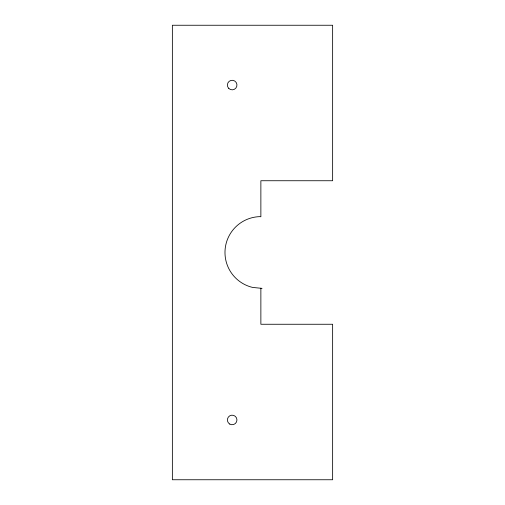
<?xml version="1.0" encoding="UTF-8"?>
<svg xmlns="http://www.w3.org/2000/svg" width="505" height="505" viewBox="0 0 505 505"><rect width="100%" height="100%" fill="white"/><g stroke="black" fill="none" stroke-linecap="round" stroke-linejoin="round"><path stroke-width="0.76" d="M262.044 288.361L252.727 287.446A35.88 35.88 0 0 1 259.696 216.639L260.87 216.752L260.87 180.739L332.637 180.739L332.637 25.25L172.363 25.25L172.363 479.75L332.637 479.75L332.637 324.26L260.87 324.26L260.87 288.248M229.775 424.093A4.785 4.785 0 0 0 236.952 419.945A4.785 4.785 0 0 0 229.775 415.804A4.785 4.785 0 0 0 229.775 424.093M228.784 88.438A4.785 4.785 0 0 0 236.788 86.292A4.785 4.785 0 0 0 230.93 80.434A4.785 4.785 0 0 0 228.784 88.438"/></g></svg>
